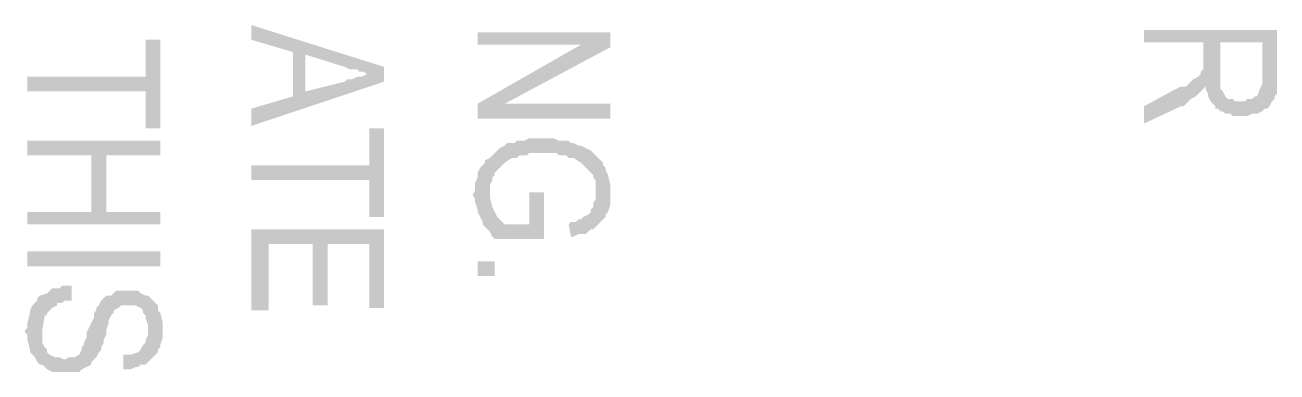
# Model space of a CAD drawing. Header units: inches. Extents: x -186 to 186, y -282 to 282.
# Drawn here: x -21.04 to -2.19, y 21.56 to 26.78 of the extents above; entities that cross this region are included whole.
import ezdxf

# ---------------------------------------------------------------- set-up
doc = ezdxf.new("R2010")
doc.units = ezdxf.units.IN
doc.header["$MEASUREMENT"] = 0
doc.layers.add('H', color=7, linetype='CONTINUOUS', lineweight=100)

msp = doc.modelspace()

# ---------------------------------------------------------------- hatches: boundary and pattern name
at = {"layer": 'H', "linetype": 'Continuous'}
for points in [[(-15.63, 25.926), (-15.63, 26.148), (-17.63, 26.778), (-17.63, 26.556), (-17, 26.37), (-17, 25.704), (-16.815, 26.333), (-16.222, 26.148), (-16.148, 26.111), (-16.111, 26.111), (-16.037, 26.111), (-16, 26.074), (-15.926, 26.074), (-15.889, 26.037), (-15.815, 26.037)], [(-12.222, 26.444), (-12.222, 26.667), (-14.222, 26.667), (-14.222, 26.481), (-12.667, 26.481)], [(-2.185, 26), (-2.185, 26.704), (-4.185, 26.704), (-4.185, 26.519), (-3.296, 26.519), (-3.296, 26.259), (-3.259, 25.852), (-3.259, 25.815), (-3.222, 25.741), (-3.222, 25.704), (-3.185, 25.63), (-3.148, 25.593), (-3.111, 25.556), (-3.111, 25.519), (-3.074, 25.519), (-3.037, 26.519), (-2.407, 26.519), (-2.407, 26), (-2.37, 25.519), (-2.333, 25.519), (-2.296, 25.556), (-2.259, 25.63), (-2.222, 25.667), (-2.222, 25.704), (-2.185, 25.741), (-2.185, 25.815), (-2.185, 25.926)], [(-19, 25.222), (-19, 26.556), (-19.222, 26.556), (-19.222, 26), (-21, 26), (-21, 25.778), (-19.222, 25.778), (-19.222, 25.222)], [(-12.222, 26.444), (-12.667, 26.481), (-14.222, 25.593), (-13.815, 25.593)], [(-2.37, 25.519), (-2.407, 26), (-2.407, 25.889), (-2.444, 25.815), (-2.481, 25.704), (-2.519, 25.704), (-2.556, 25.667), (-2.63, 25.667), (-2.667, 25.63), (-2.815, 25.63), (-2.852, 25.667), (-2.889, 25.667), (-2.926, 25.667), (-2.963, 25.704), (-3, 25.778), (-3.037, 25.815), (-3.037, 25.852), (-3.037, 25.889), (-3.037, 26.519), (-3.074, 25.519), (-3.037, 25.481), (-3, 25.481), (-2.963, 25.444), (-2.889, 25.444), (-2.852, 25.407), (-2.63, 25.407), (-2.556, 25.444), (-2.519, 25.444), (-2.481, 25.444), (-2.407, 25.481)], [(-15.63, 25.926), (-15.815, 26.037), (-15.852, 26.037), (-15.889, 26.037), (-15.963, 26), (-16, 26), (-16.037, 26), (-16.111, 25.963), (-16.185, 25.963), (-16.222, 25.926), (-16.815, 25.778), (-16.815, 26.333), (-17, 25.704), (-17.63, 25.519), (-17.63, 25.259)], [(-3.259, 25.852), (-3.296, 26.259), (-3.296, 26.185), (-3.296, 26.111), (-3.333, 26.074), (-3.333, 26.037), (-3.37, 26), (-3.444, 25.963), (-3.481, 25.926), (-3.519, 25.889), (-3.556, 25.852), (-3.63, 25.852), (-3.704, 25.815), (-3.778, 25.778), (-4.185, 25.556), (-4.185, 25.296), (-3.63, 25.556), (-3.593, 25.556), (-3.556, 25.593), (-3.519, 25.63), (-3.481, 25.667), (-3.407, 25.704), (-3.37, 25.741), (-3.333, 25.778), (-3.296, 25.815)], [(-12.222, 25.37), (-12.222, 25.593), (-13.815, 25.593), (-14.222, 25.593), (-14.222, 25.37)], [(-15.63, 23.889), (-15.63, 25.222), (-15.852, 25.222), (-15.852, 24.667), (-17.63, 24.667), (-17.63, 24.444), (-15.852, 24.444), (-15.852, 23.889)], [(-12.222, 24.259), (-12.222, 24.37), (-12.259, 24.519), (-12.296, 24.593), (-12.296, 24.63), (-12.333, 24.667), (-12.333, 24.704), (-12.37, 24.741), (-12.407, 24.778), (-12.444, 24.815), (-12.481, 24.852), (-12.519, 24.889), (-12.667, 24.963), (-12.704, 24.963), (-12.778, 25), (-12.815, 25), (-12.852, 25.037), (-12.889, 25.037), (-12.963, 25.037), (-13, 25.037), (-13.074, 25.074), (-13.185, 25.074), (-13.259, 25.074), (-13.333, 25.074), (-13.444, 25.074), (-13.519, 25.037), (-13.556, 25.037), (-13.63, 25.037), (-13.667, 25), (-13.704, 25), (-13.778, 25), (-13.815, 24.963), (-13.889, 24.926), (-13.926, 24.889), (-13.963, 24.852), (-14, 24.815), (-14.037, 24.778), (-14.111, 24.741), (-14.111, 24.704), (-14.148, 24.667), (-14.185, 24.63), (-14.222, 24.556), (-14.222, 24.519), (-14.222, 24.481), (-14.259, 24.407), (-14.259, 24.37), (-14.259, 24.296), (-14.296, 24.222), (-14.259, 24.148), (-14.259, 24.111), (-14.222, 24), (-14.222, 23.963), (-14.185, 23.889), (-14.148, 23.815), (-14.148, 23.778), (-14.111, 23.741), (-14.074, 23.704), (-14.037, 23.667), (-14.037, 24.259), (-14.037, 24.333), (-14.037, 24.37), (-14, 24.444), (-14, 24.481), (-13.963, 24.519), (-13.963, 24.556), (-13.926, 24.593), (-13.889, 24.63), (-13.852, 24.667), (-13.815, 24.704), (-13.704, 24.778), (-13.63, 24.778), (-13.593, 24.815), (-13.556, 24.815), (-13.481, 24.815), (-13.444, 24.852), (-13.37, 24.852), (-13.296, 24.852), (-13.148, 24.852), (-13.111, 24.852), (-13.037, 24.852), (-13, 24.815), (-12.889, 24.815), (-12.852, 24.778), (-12.778, 24.778), (-12.667, 24.704), (-12.63, 24.667), (-12.593, 24.63), (-12.556, 24.593), (-12.519, 24.556), (-12.481, 24.519), (-12.481, 24.481), (-12.444, 24.444), (-12.444, 24.37), (-12.444, 24.259), (-12.407, 23.778), (-12.37, 23.815), (-12.333, 23.852), (-12.296, 23.889), (-12.296, 23.926), (-12.259, 23.963), (-12.222, 24.074), (-12.222, 24.148), (-12.222, 24.185)], [(-19, 24.815), (-19, 25.037), (-21, 25.037), (-21, 24.815), (-20.037, 24.815), (-20.037, 23.963), (-19.815, 24.815)], [(-19, 23.778), (-19, 23.963), (-19.815, 23.963), (-19.815, 24.815), (-20.037, 23.963), (-21, 23.963), (-21, 23.778)], [(-13.222, 23.556), (-13.222, 24.259), (-13.444, 24.259), (-13.444, 23.778), (-13.815, 23.778), (-13.852, 23.815), (-13.889, 23.852), (-13.926, 23.889), (-14, 24.037), (-14.037, 24.185), (-14.037, 24.259), (-14.037, 23.667), (-14, 23.593), (-13.963, 23.556)], [(-12.407, 23.778), (-12.444, 24.259), (-12.444, 24.185), (-12.444, 24.148), (-12.481, 24.111), (-12.481, 24.037), (-12.519, 24), (-12.519, 23.963), (-12.556, 23.926), (-12.63, 23.889), (-12.667, 23.852), (-12.704, 23.852), (-12.741, 23.815), (-12.815, 23.815), (-12.852, 23.778), (-12.815, 23.593), (-12.778, 23.593), (-12.704, 23.63), (-12.667, 23.63), (-12.593, 23.63), (-12.556, 23.667), (-12.519, 23.704), (-12.481, 23.704), (-12.444, 23.741)], [(-15.63, 22.519), (-15.63, 23.704), (-17.63, 23.704), (-17.63, 22.481), (-17.37, 22.481), (-17.37, 23.481), (-16.704, 23.481), (-16.704, 22.556), (-16.481, 22.556), (-16.481, 23.481), (-15.852, 23.481), (-15.852, 22.519)], [(-21, 23.148), (-19, 23.148), (-19, 23.37), (-21, 23.37)], [(-14.222, 23), (-13.963, 23), (-13.963, 23.222), (-14.222, 23.222)], [(-20.333, 22.63), (-20.333, 22.852), (-20.481, 22.852), (-20.519, 22.815), (-20.63, 22.815), (-20.667, 22.778), (-20.704, 22.741), (-20.815, 22.704), (-20.778, 22.148), (-20.778, 22.185), (-20.741, 22.407), (-20.704, 22.407), (-20.704, 22.444), (-20.667, 22.481), (-20.63, 22.519), (-20.556, 22.556), (-20.556, 22.593), (-20.481, 22.593), (-20.444, 22.63), (-20.37, 22.63)], [(-18.963, 22.185), (-18.963, 22.296), (-19, 22.444), (-19.037, 22.481), (-19.037, 22.556), (-19.074, 22.593), (-19.111, 22.63), (-19.148, 22.667), (-19.185, 22.704), (-19.222, 22.704), (-19.296, 22.741), (-19.333, 22.778), (-19.37, 22.778), (-19.444, 22.778), (-19.519, 22.778), (-19.593, 22.778), (-19.667, 22.778), (-19.704, 22.741), (-19.741, 22.704), (-19.778, 22.704), (-19.815, 22.704), (-19.852, 22.667), (-19.889, 22.63), (-19.926, 22.556), (-19.963, 22.519), (-19.963, 22.481), (-20, 22.444), (-20, 22.37), (-20.037, 22.296), (-20.074, 22.222), (-20.111, 22.148), (-20.111, 22.074), (-20.148, 22), (-20.148, 21.963), (-20.185, 21.926), (-20.185, 21.889), (-20.222, 21.815), (-20.296, 21.778), (-20.333, 21.778), (-20.37, 21.778), (-20.444, 21.741), (-20.519, 21.778), (-20.556, 21.778), (-20.593, 21.778), (-20.667, 21.815), (-20.704, 21.852), (-20.704, 21.889), (-20.741, 21.926), (-20.778, 22), (-20.778, 22.037), (-20.778, 22.111), (-20.778, 22.148), (-20.815, 22.704), (-20.852, 22.667), (-20.852, 22.63), (-20.889, 22.593), (-20.926, 22.556), (-20.963, 22.481), (-20.963, 22.444), (-21, 22.296), (-21, 22.222), (-21.037, 22.185), (-21.037, 22.148), (-21, 22.111), (-21, 22.037), (-20.963, 21.889), (-20.963, 21.852), (-20.926, 21.815), (-20.889, 21.778), (-20.852, 21.704), (-20.815, 21.667), (-20.778, 21.667), (-20.741, 21.63), (-20.704, 21.593), (-20.63, 21.556), (-20.593, 21.556), (-20.519, 21.556), (-20.333, 21.556), (-20.259, 21.556), (-20.222, 21.556), (-20.185, 21.593), (-20.111, 21.63), (-20.037, 21.667), (-20.037, 21.704), (-20, 21.741), (-19.963, 21.778), (-19.926, 21.852), (-19.889, 21.889), (-19.889, 21.926), (-19.852, 22), (-19.852, 22.037), (-19.815, 22.111), (-19.815, 22.185), (-19.778, 22.296), (-19.778, 22.333), (-19.741, 22.407), (-19.704, 22.444), (-19.704, 22.481), (-19.63, 22.519), (-19.593, 22.556), (-19.556, 22.556), (-19.444, 22.556), (-19.407, 22.556), (-19.37, 22.556), (-19.296, 22.519), (-19.259, 22.481), (-19.259, 22.444), (-19.222, 22.407), (-19.222, 22.37), (-19.185, 22.259), (-19.185, 22.185), (-19.185, 21.704), (-19.148, 21.741), (-19.111, 21.778), (-19.037, 21.852), (-19.037, 21.889), (-19, 21.926), (-19, 21.963), (-18.963, 22.074), (-18.963, 22.148)], [(-19.185, 21.704), (-19.185, 22.185), (-19.185, 22.148), (-19.185, 22.111), (-19.222, 22.037), (-19.222, 22), (-19.259, 21.963), (-19.296, 21.889), (-19.333, 21.852), (-19.444, 21.815), (-19.519, 21.815), (-19.556, 21.815), (-19.556, 21.593), (-19.481, 21.593), (-19.444, 21.593), (-19.37, 21.63), (-19.333, 21.63), (-19.296, 21.667), (-19.222, 21.667)]]:
    msp.add_hatch(color=0, dxfattribs=at).paths.add_polyline_path(points)

doc.saveas('drawing.dxf')
